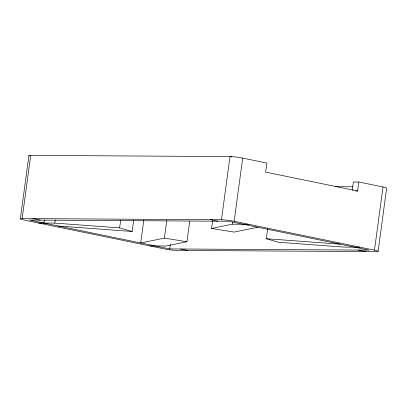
<?xml version="1.0" encoding="UTF-8"?>
<svg xmlns="http://www.w3.org/2000/svg" width="407" height="407" viewBox="0 0 407 407"><rect width="100%" height="100%" fill="white"/><g stroke="black" fill="none" stroke-linecap="round" stroke-linejoin="round"><path stroke-width="0.61" d="M20.35 218.829L28.892 155.642M22.161 218.564L221.459 219.77A9.147 0.86 7.7 0 1 234.152 221.296L374.476 250.163A9.147 0.86 7.7 0 1 376.297 251.623L176.999 250.422A9.147 0.86 7.7 0 1 164.306 248.896L23.982 220.024A9.147 0.86 7.7 0 1 22.161 218.564L30.703 155.377L230.001 156.578A9.147 0.86 7.7 0 1 242.694 158.104L266.89 163.085L265.669 172.11L357.605 191.025L358.826 182L383.018 186.976A9.147 0.86 7.7 0 1 386.65 188.171L378.108 251.358M43.931 223.041L44.358 219.917M38.497 223.011L54.803 223.107L55.225 219.983M133.679 220.218L132.158 231.471L119.633 227.895L120.645 220.391M143.752 220.446L140.705 242.954L164.392 238.1L186.93 241.738L189.718 221.108M164.392 238.1L166.763 220.594M169.739 248.926L369.042 250.132L228.719 221.26L29.416 220.055L169.739 248.926L170.33 244.546M257.748 227.233L234.061 232.087L211.528 228.449L212.54 220.945M221.459 219.77L230.001 156.578L231.817 156.954M211.528 228.449L232.361 224.181L232.616 222.308M234.152 221.296L242.694 158.104M359.961 247.176L343.65 247.08L278.826 242.292L266.3 238.716L267.653 228.714M352.248 190.39L353.388 181.965L358.826 182M374.476 250.163L383.018 186.976M186.93 241.738L166.097 246.006L149.786 245.904M335.694 186.691L352.828 186.793M355.794 191.015L357.605 191.025M232.361 224.181L248.667 224.282M54.803 223.107L119.633 227.895M266.3 238.716L340.008 244.159M58.45 226.027L132.158 231.471M210.587 219.704L217.847 221.194M358.17 250.066L365.425 251.557M33.028 218.63L40.288 220.121M180.611 248.992L187.866 250.483M29.299 155.962A9.147 0.86 7.7 0 1 30.703 155.377"/></g></svg>
